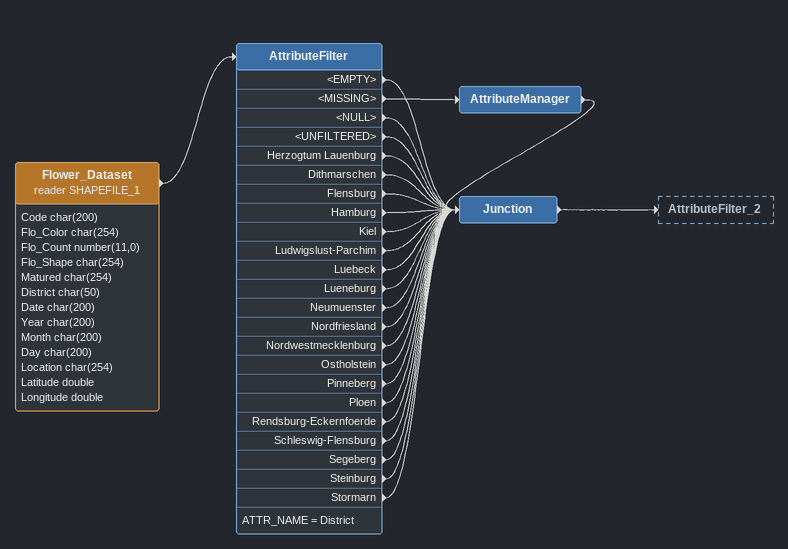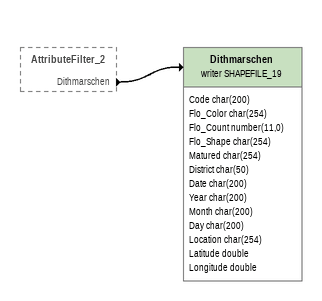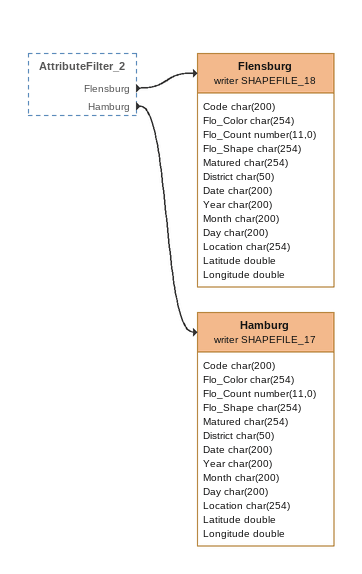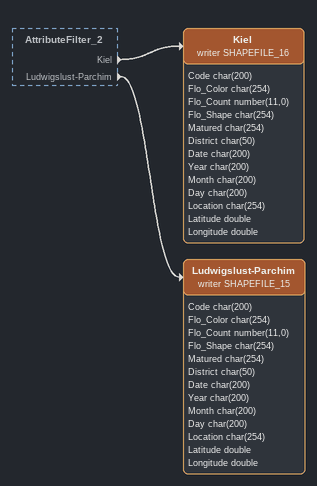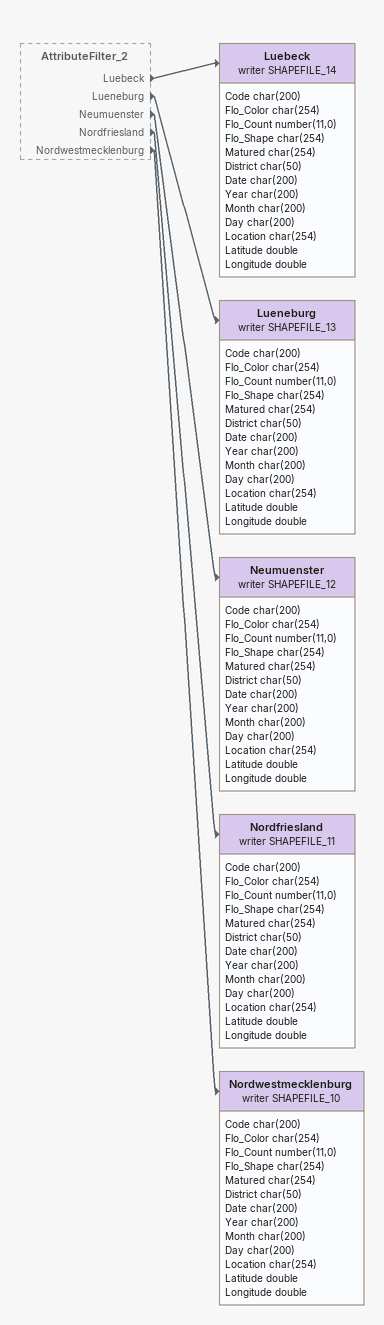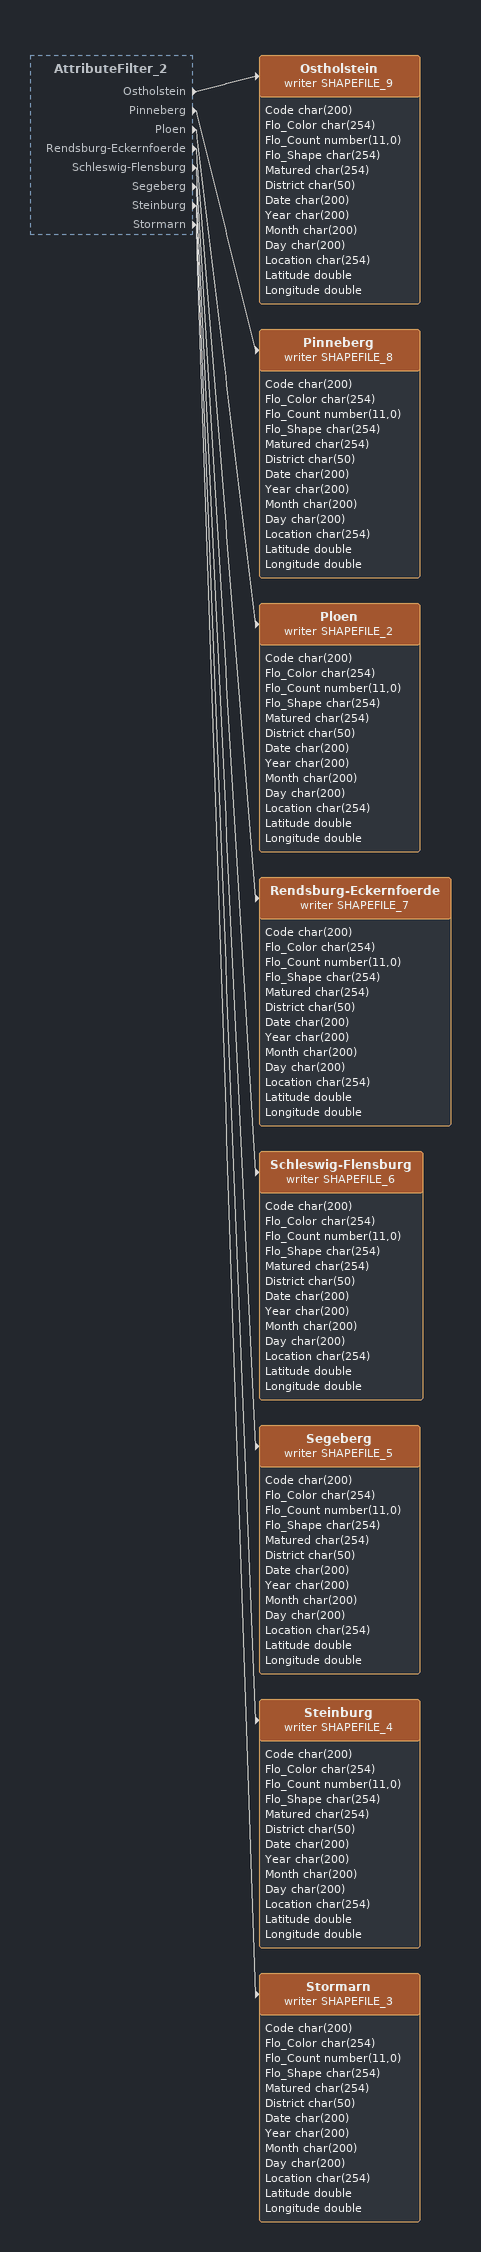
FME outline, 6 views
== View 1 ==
Flower_Dataset (reader SHAPEFILE_1)
    attributes: Code char(200), Flo_Color char(254), Flo_Count number(11,0), Flo_Shape char(254), Matured char(254), District char(50), Date char(200), Year char(200), Month char(200), Day char(200), Location char(254), Latitude double, Longitude double
    -> AttributeFilter
AttributeFilter
    ATTR_NAME = District
    <EMPTY> -> Junction
    <MISSING> -> AttributeManager
    <NULL> -> Junction
    <UNFILTERED> -> Junction
    Herzogtum Lauenburg -> Junction
    Dithmarschen -> Junction
    Flensburg -> Junction
    Hamburg -> Junction
    Kiel -> Junction
    Ludwigslust-Parchim -> Junction
    Luebeck -> Junction
    Lueneburg -> Junction
    Neumuenster -> Junction
    Nordfriesland -> Junction
    Nordwestmecklenburg -> Junction
    Ostholstein -> Junction
    Pinneberg -> Junction
    Ploen -> Junction
    Rendsburg-Eckernfoerde -> Junction
    Schleswig-Flensburg -> Junction
    Segeberg -> Junction
    Steinburg -> Junction
    Stormarn -> Junction
AttributeManager
    -> Junction
Junction
    -> AttributeFilter_2

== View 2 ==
AttributeFilter_2 [outside]
    Dithmarschen -> Dithmarschen (writer SHAPEFILE_19)
Dithmarschen (writer SHAPEFILE_19)
    attributes: Code char(200), Flo_Color char(254), Flo_Count number(11,0), Flo_Shape char(254), Matured char(254), District char(50), Date char(200), Year char(200), Month char(200), Day char(200), Location char(254), Latitude double, Longitude double

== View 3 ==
AttributeFilter_2 [outside]
    Flensburg -> Flensburg (writer SHAPEFILE_18)
    Hamburg -> Hamburg (writer SHAPEFILE_17)
Flensburg (writer SHAPEFILE_18)
    attributes: Code char(200), Flo_Color char(254), Flo_Count number(11,0), Flo_Shape char(254), Matured char(254), District char(50), Date char(200), Year char(200), Month char(200), Day char(200), Location char(254), Latitude double, Longitude double
Hamburg (writer SHAPEFILE_17)
    attributes: Code char(200), Flo_Color char(254), Flo_Count number(11,0), Flo_Shape char(254), Matured char(254), District char(50), Date char(200), Year char(200), Month char(200), Day char(200), Location char(254), Latitude double, Longitude double

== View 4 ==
AttributeFilter_2 [outside]
    Kiel -> Kiel (writer SHAPEFILE_16)
    Ludwigslust-Parchim -> Ludwigslust-Parchim (writer SHAPEFILE_15)
Kiel (writer SHAPEFILE_16)
    attributes: Code char(200), Flo_Color char(254), Flo_Count number(11,0), Flo_Shape char(254), Matured char(254), District char(50), Date char(200), Year char(200), Month char(200), Day char(200), Location char(254), Latitude double, Longitude double
Ludwigslust-Parchim (writer SHAPEFILE_15)
    attributes: Code char(200), Flo_Color char(254), Flo_Count number(11,0), Flo_Shape char(254), Matured char(254), District char(50), Date char(200), Year char(200), Month char(200), Day char(200), Location char(254), Latitude double, Longitude double

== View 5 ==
AttributeFilter_2 [outside]
    Luebeck -> Luebeck (writer SHAPEFILE_14)
    Lueneburg -> Lueneburg (writer SHAPEFILE_13)
    Neumuenster -> Neumuenster (writer SHAPEFILE_12)
    Nordfriesland -> Nordfriesland (writer SHAPEFILE_11)
    Nordwestmecklenburg -> Nordwestmecklenburg (writer SHAPEFILE_10)
Luebeck (writer SHAPEFILE_14)
    attributes: Code char(200), Flo_Color char(254), Flo_Count number(11,0), Flo_Shape char(254), Matured char(254), District char(50), Date char(200), Year char(200), Month char(200), Day char(200), Location char(254), Latitude double, Longitude double
Lueneburg (writer SHAPEFILE_13)
    attributes: Code char(200), Flo_Color char(254), Flo_Count number(11,0), Flo_Shape char(254), Matured char(254), District char(50), Date char(200), Year char(200), Month char(200), Day char(200), Location char(254), Latitude double, Longitude double
Neumuenster (writer SHAPEFILE_12)
    attributes: Code char(200), Flo_Color char(254), Flo_Count number(11,0), Flo_Shape char(254), Matured char(254), District char(50), Date char(200), Year char(200), Month char(200), Day char(200), Location char(254), Latitude double, Longitude double
Nordfriesland (writer SHAPEFILE_11)
    attributes: Code char(200), Flo_Color char(254), Flo_Count number(11,0), Flo_Shape char(254), Matured char(254), District char(50), Date char(200), Year char(200), Month char(200), Day char(200), Location char(254), Latitude double, Longitude double
Nordwestmecklenburg (writer SHAPEFILE_10)
    attributes: Code char(200), Flo_Color char(254), Flo_Count number(11,0), Flo_Shape char(254), Matured char(254), District char(50), Date char(200), Year char(200), Month char(200), Day char(200), Location char(254), Latitude double, Longitude double

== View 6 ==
AttributeFilter_2 [outside]
    Ostholstein -> Ostholstein (writer SHAPEFILE_9)
    Pinneberg -> Pinneberg (writer SHAPEFILE_8)
    Ploen -> Ploen (writer SHAPEFILE_2)
    Rendsburg-Eckernfoerde -> Rendsburg-Eckernfoerde (writer SHAPEFILE_7)
    Schleswig-Flensburg -> Schleswig-Flensburg (writer SHAPEFILE_6)
    Segeberg -> Segeberg (writer SHAPEFILE_5)
    Steinburg -> Steinburg (writer SHAPEFILE_4)
    Stormarn -> Stormarn (writer SHAPEFILE_3)
Ostholstein (writer SHAPEFILE_9)
    attributes: Code char(200), Flo_Color char(254), Flo_Count number(11,0), Flo_Shape char(254), Matured char(254), District char(50), Date char(200), Year char(200), Month char(200), Day char(200), Location char(254), Latitude double, Longitude double
Pinneberg (writer SHAPEFILE_8)
    attributes: Code char(200), Flo_Color char(254), Flo_Count number(11,0), Flo_Shape char(254), Matured char(254), District char(50), Date char(200), Year char(200), Month char(200), Day char(200), Location char(254), Latitude double, Longitude double
Ploen (writer SHAPEFILE_2)
    attributes: Code char(200), Flo_Color char(254), Flo_Count number(11,0), Flo_Shape char(254), Matured char(254), District char(50), Date char(200), Year char(200), Month char(200), Day char(200), Location char(254), Latitude double, Longitude double
Rendsburg-Eckernfoerde (writer SHAPEFILE_7)
    attributes: Code char(200), Flo_Color char(254), Flo_Count number(11,0), Flo_Shape char(254), Matured char(254), District char(50), Date char(200), Year char(200), Month char(200), Day char(200), Location char(254), Latitude double, Longitude double
Schleswig-Flensburg (writer SHAPEFILE_6)
    attributes: Code char(200), Flo_Color char(254), Flo_Count number(11,0), Flo_Shape char(254), Matured char(254), District char(50), Date char(200), Year char(200), Month char(200), Day char(200), Location char(254), Latitude double, Longitude double
Segeberg (writer SHAPEFILE_5)
    attributes: Code char(200), Flo_Color char(254), Flo_Count number(11,0), Flo_Shape char(254), Matured char(254), District char(50), Date char(200), Year char(200), Month char(200), Day char(200), Location char(254), Latitude double, Longitude double
Steinburg (writer SHAPEFILE_4)
    attributes: Code char(200), Flo_Color char(254), Flo_Count number(11,0), Flo_Shape char(254), Matured char(254), District char(50), Date char(200), Year char(200), Month char(200), Day char(200), Location char(254), Latitude double, Longitude double
Stormarn (writer SHAPEFILE_3)
    attributes: Code char(200), Flo_Color char(254), Flo_Count number(11,0), Flo_Shape char(254), Matured char(254), District char(50), Date char(200), Year char(200), Month char(200), Day char(200), Location char(254), Latitude double, Longitude double
